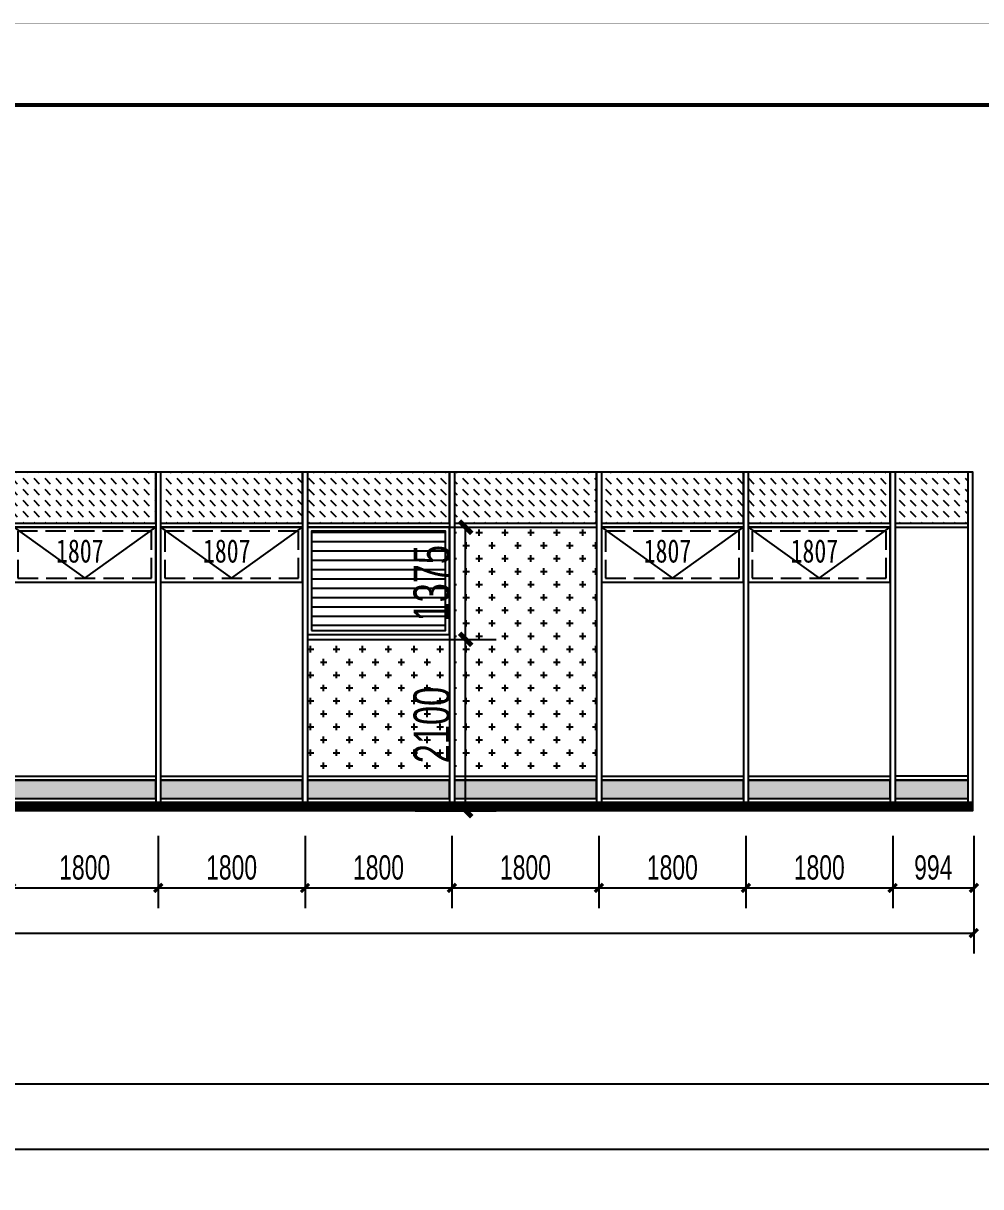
# Model space of a CAD drawing. Extents: x -483182 to 812890, y -390528 to -214858.
# Drawn here: x -185248 to -173518, y -308652 to -294389 of the extents above; entities that cross this region are included whole.
import ezdxf

# ---------------------------------------------------------------- set-up
doc = ezdxf.new("R2010")
doc.units = 0
doc.header["$LTSCALE"] = 1000
doc.header["$MEASUREMENT"] = 0
doc.linetypes.add('DASH', pattern=[0.35, 0.25, -0.1])
for name, color, linetype in [('01-标注_尺寸', 124, 'Continuous'), ('05-填充_156', 156, 'Continuous'), ('05-填充_168', 168, 'Continuous'), ('05-填充_18', 18, 'Continuous'), ('A-0-图名图例', 2, 'Continuous'), ('A-C_窗', 140, 'Continuous'), ('外墙百叶', 162, 'Continuous')]:
    doc.layers.add(name, color=color, linetype=linetype)
doc.layers.add('04-不打印_辅助线', color=165, linetype='Continuous', plot=False)
doc.styles.add('_TCH_DIM_T3', font='ros.shx', dxfattribs={"width": 0.705882, "bigfont": 'jd.shx'})
doc.styles.get("Standard").update_dxf_attribs({"font": 'STXIHEI_0.TTF', "width": 0.75})
doc.dimstyles.new('_TCH_ARCH&&100', dxfattribs={"dimtxt": 297.5, "dimasz": 100, "dimexe": 250, "dimexo": 300, "dimgap": 100, "dimtad": 1, "dimdec": 0, "dimzin": 0, "dimdsep": 46, "dimtxsty": '_TCH_DIM_T3', "dimblk": 'ARCHTICK', "dimcen": 0.09, "dimclrt": 7, "dimazin": 2, "dimtfac": 1, "dimtdec": 0, "dimtix": 1, "dimtmove": 2, "dimatfit": 3, "dimfxl": 0, "dimtolj": 1, "dimtzin": 0, "dimarcsym": 0})
doc.dimstyles.new('_TCH_ARCH&&150', dxfattribs={"dimtxt": 446.25, "dimasz": 150, "dimexe": 375, "dimexo": 450, "dimgap": 189.375, "dimtad": 1, "dimdec": 0, "dimzin": 0, "dimdsep": 46, "dimtxsty": '_TCH_DIM_T3', "dimblk": 'ARCHTICK', "dimcen": 0.09, "dimclrt": 7, "dimazin": 2, "dimtfac": 1, "dimtdec": 0, "dimtix": 1, "dimtmove": 2, "dimatfit": 3, "dimfxl": 0, "dimtolj": 1, "dimtzin": 0, "dimarcsym": 0})
pattern_1 = [(0, (-377982.25, 364370.43), (158.75, 158.75), [79.375, -238.125]), (90, (-377942.56, 364330.74), (-158.75, 158.75), [79.375, -238.125])]

# ---------------------------------------------------------------- blocks, each defined once
blk = doc.blocks.new('*U324')
at = {"layer": '05-填充_168'}
h = blk.add_hatch(color=256, dxfattribs=at)
h.dxf.hatch_style = 1
h.paths.add_polyline_path([(0, 50), (893, 50), (893, 275), (0, 275)])
for points in [[(0, 325), (893, 325)], [(0, 275), (893, 275)], [(0, 50), (893, 50)], [(0, 0), (893, 0)]]:
    blk.add_lwpolyline(points)
blk.add_lwpolyline([(0, 50), (893, 50), (893, 275), (0, 275)], close=True)
blk = doc.blocks.new('*U462')
at = {"layer": '05-填充_156'}
h = blk.add_hatch(dxfattribs=at)
h.set_pattern_fill('DASH', color=256, scale=100, angle=315)
h.set_pattern_definition([(315, (16628, 318054.43), (134.703842, -3e-14), [95.25, -95.25])])
h.paths.add_polyline_path([(0, 50), (893, 50), (893, 675), (0, 675)])
blk.add_lwpolyline([(0, 50), (893, 50), (893, 675), (0, 675)], close=True)
for points in [[(0, 50), (893, 50)], [(0, 0), (893, 0)]]:
    blk.add_lwpolyline(points)
blk = doc.blocks.new('*U464')
at = {"layer": '05-填充_156'}
h = blk.add_hatch(dxfattribs=at)
h.set_pattern_fill('DASH', color=256, scale=100, angle=315)
h.set_pattern_definition([(315, (17475, 318054.43), (134.703842, -3e-14), [95.25, -95.25])])
h.paths.add_polyline_path([(0, 50), (1740, 50), (1740, 675), (0, 675)])
blk.add_lwpolyline([(0, 50), (1740, 50), (1740, 675), (0, 675)], close=True)
for points in [[(0, 50), (1740, 50)], [(0, 0), (1740, 0)]]:
    blk.add_lwpolyline(points)
blk = doc.blocks.new('*U323')
at = {"layer": 'A-C_窗'}
blk.add_blockref('*U464', (-870, -312.5), dxfattribs=at)
blk = doc.blocks.new('kdytu')
at = {"layer": '05-填充_168'}
h = blk.add_hatch(color=256, dxfattribs=at)
h.dxf.hatch_style = 1
h.paths.add_polyline_path([(0, 50), (1740, 50), (1740, 275), (0, 275)])
for points in [[(0, 325), (1740, 325)], [(0, 275), (1740, 275)], [(0, 50), (1740, 50)], [(0, 0), (1740, 0)]]:
    blk.add_lwpolyline(points)
blk.add_lwpolyline([(0, 50), (1740, 50), (1740, 275), (0, 275)], close=True)
blk = doc.blocks.new('*U321')
at = {"layer": 'A-C_窗'}
blk.add_blockref('kdytu', (-870, -162.5), dxfattribs=at)
blk = doc.blocks.new('A$C2E0A5E3B')
blk.add_lwpolyline([(-5, 0), (1735, 0), (1735, 675), (-5, 675)], close=True)
for points in [[(-5, 675), (865, 50)], [(865, 50), (1735, 675)]]:
    blk.add_lwpolyline(points)
at = {"linetype": 'DASH'}
blk.add_lwpolyline([(45, 50), (1685, 50), (1685, 625), (45, 625)], close=True, dxfattribs=at)
at = {"layer": '04-不打印_辅助线', "width": 0.75}
blk.add_text('1807', height=285.4, dxfattribs=at).set_placement((514, 242))
blk = doc.blocks.new('*U322')
at = {"layer": 'A-C_窗'}
blk.add_blockref('A$C2E0A5E3B', (-865, -337.5), dxfattribs=at)
blk = doc.blocks.new('hgfsjdj')
at = {"layer": '05-填充_156'}
h = blk.add_hatch(dxfattribs=at)
h.set_pattern_fill('CROSS', color=136, scale=100)
h.set_pattern_definition(pattern_1)
h.paths.add_polyline_path([(24820, 2975), (23080, 2975), (23080, -75), (24820, -75)])
h = blk.add_hatch(dxfattribs=at)
h.set_pattern_fill('CROSS', color=136, scale=100)
h.set_pattern_definition(pattern_1)
h.paths.add_polyline_path([(21280, 1600), (23020, 1600), (23020, -75), (21280, -75)])
at = {"layer": '外墙百叶'}
h = blk.add_hatch(dxfattribs=at)
h.set_pattern_fill('LINE', color=256, scale=120)
h.set_pattern_definition([(0, (-377982.25, 364370.43), (0, 114.3), [])])
h.paths.add_polyline_path([(21330, 1710), (22970, 1710), (22970, 2925), (21330, 2925)])
blk.add_lwpolyline([(21280, 1660), (23020, 1660), (23020, 2975), (21280, 2975)], close=True)
at = {"layer": '05-填充_18', "const_width": 100}
blk.add_lwpolyline([(29433, -450), (0, -450)], dxfattribs=at)
at = {"layer": 'A-C_窗'}
for p, q in [((19420, 3650), (19420, -400)), ((19480, 3650), (19480, -400)), ((21220, 3650), (21220, -400)), ((21280, 3650), (21280, -400)), ((23020, 3650), (23020, -400)), ((23080, 3650), (23080, -400)), ((24820, 3650), (24820, -400)), ((24880, 3650), (24880, -400)), ((26620, 3650), (26620, -400)), ((26680, 3650), (26680, -400)), ((28420, 3650), (28420, -400)), ((28480, 3650), (28480, -400)), ((29373, -400), (29373, 3650)), ((29433, -400), (29433, 3650)), ((21280, 1660), (23020, 1660)), ((21280, 1600), (23020, 1600))]:
    blk.add_line(p, q, dxfattribs=at)
for points in [[(4050, 6100), (4050, 2975), (0, 2975), (0, -500), (29433, -500), (29433, 3650), (16750, 3650), (16750, 6100)], [(0, -500), (29433, -500), (29433, -400), (0, -400)]]:
    blk.add_lwpolyline(points, close=True, dxfattribs=at)
at = {"layer": '外墙百叶'}
blk.add_lwpolyline([(21330, 1710), (22970, 1710), (22970, 2925), (21330, 2925)], close=True, dxfattribs=at)
at = {"layer": 'A-C_窗', "color": 0, "linetype": 'ByBlock', "lineweight": -2, "transparency": 16777216}
for name, p in [('*U323', (18550, 3287)), ('*U323', (20350, 3287)), ('*U323', (22150, 3287)), ('*U323', (23950, 3287)), ('*U323', (25750, 3287)), ('*U323', (27550, 3287)), ('*U322', (18550, 2637)), ('*U322', (20350, 2637)), ('*U322', (25750, 2637)), ('*U322', (27550, 2637)), ('*U321', (18550, -238)), ('*U321', (20350, -238)), ('*U321', (22150, -238)), ('*U321', (23950, -238)), ('*U321', (25750, -238)), ('*U321', (27550, -238))]:
    blk.add_blockref(name, p, dxfattribs=at)
at = {"layer": 'A-C_窗'}
for name, p in [('*U462', (28480, 2975)), ('*U324', (28480, -400))]:
    blk.add_blockref(name, p, dxfattribs=at)
blk = doc.blocks.new('图框-A1')
for points, const_width in [([(0, 0), (841, 0), (841, 594), (0, 594)], 0.05), ([(766, 584), (25, 584), (25, 10), (766, 10)], 0.5)]:
    blk.add_lwpolyline(points, close=True, dxfattribs=dict(const_width=const_width))
blk = doc.blocks.new('_ArchTick')
at = {"color": 0, "linetype": 'ByBlock', "const_width": 0.4}
blk.add_lwpolyline([(-0.5, -0.5), (0.5, 0.5)], dxfattribs=at)
blk = doc.blocks.new('*D1549')
at = {"layer": '01-标注_尺寸', "color": 0, "lineweight": -2, "transparency": 16777216}
for p, q in [((-174596, -304351), (-174596, -305239)), ((-173602, -304351), (-173602, -305239)), ((-174596, -304989), (-173602, -304989))]:
    blk.add_line(p, q, dxfattribs=at)
at = {"layer": 'Defpoints', "color": 0, "transparency": 16777216}
for p in [(-174596, -304051), (-173602, -304051), (-173602, -304989)]:
    blk.add_point(p, dxfattribs=at)
at = {"layer": '01-标注_尺寸', "color": 0, "lineweight": -2, "transparency": 16777216, "xscale": 100, "yscale": 100, "zscale": 100, "rotation": 180}
blk.add_blockref('_ArchTick', (-174596, -304989), dxfattribs=at)
at = {"layer": '01-标注_尺寸', "color": 0, "lineweight": -2, "transparency": 16777216, "xscale": 100, "yscale": 100, "zscale": 100}
blk.add_blockref('_ArchTick', (-173602, -304989), dxfattribs=at)
at = {"layer": '01-标注_尺寸', "color": 7, "transparency": 16777216, "insert": (-174099, -304740), "char_height": 297.5, "attachment_point": 5, "style": '_TCH_DIM_T3'}
blk.add_mtext('\\A1;994', dxfattribs=at)
blk = doc.blocks.new('*D1550')
at = {"layer": '01-标注_尺寸', "color": 0, "lineweight": -2, "transparency": 16777216}
for p, q in [((-176396, -304351), (-176396, -305239)), ((-174596, -304351), (-174596, -305239)), ((-176396, -304989), (-174596, -304989))]:
    blk.add_line(p, q, dxfattribs=at)
at = {"layer": 'Defpoints', "color": 0, "transparency": 16777216}
for p in [(-176396, -304051), (-174596, -304051), (-174596, -304989)]:
    blk.add_point(p, dxfattribs=at)
at = {"layer": '01-标注_尺寸', "color": 0, "lineweight": -2, "transparency": 16777216, "xscale": 100, "yscale": 100, "zscale": 100, "rotation": 180}
blk.add_blockref('_ArchTick', (-176396, -304989), dxfattribs=at)
at = {"layer": '01-标注_尺寸', "color": 0, "lineweight": -2, "transparency": 16777216, "xscale": 100, "yscale": 100, "zscale": 100}
blk.add_blockref('_ArchTick', (-174596, -304989), dxfattribs=at)
at = {"layer": '01-标注_尺寸', "color": 7, "transparency": 16777216, "insert": (-175496, -304740), "char_height": 297.5, "attachment_point": 5, "style": '_TCH_DIM_T3'}
blk.add_mtext('\\A1;1800', dxfattribs=at)
blk = doc.blocks.new('*D1551')
at = {"layer": '01-标注_尺寸', "color": 0, "lineweight": -2, "transparency": 16777216}
for p, q in [((-178196, -304351), (-178196, -305239)), ((-176396, -304351), (-176396, -305239)), ((-178196, -304989), (-176396, -304989))]:
    blk.add_line(p, q, dxfattribs=at)
at = {"layer": 'Defpoints', "color": 0, "transparency": 16777216}
for p in [(-178196, -304051), (-176396, -304051), (-176396, -304989)]:
    blk.add_point(p, dxfattribs=at)
at = {"layer": '01-标注_尺寸', "color": 0, "lineweight": -2, "transparency": 16777216, "xscale": 100, "yscale": 100, "zscale": 100, "rotation": 180}
blk.add_blockref('_ArchTick', (-178196, -304989), dxfattribs=at)
at = {"layer": '01-标注_尺寸', "color": 0, "lineweight": -2, "transparency": 16777216, "xscale": 100, "yscale": 100, "zscale": 100}
blk.add_blockref('_ArchTick', (-176396, -304989), dxfattribs=at)
at = {"layer": '01-标注_尺寸', "color": 7, "transparency": 16777216, "insert": (-177296, -304740), "char_height": 297.5, "attachment_point": 5, "style": '_TCH_DIM_T3'}
blk.add_mtext('\\A1;1800', dxfattribs=at)
blk = doc.blocks.new('*D1552')
at = {"layer": '01-标注_尺寸', "color": 0, "lineweight": -2, "transparency": 16777216}
for p, q in [((-179996, -304351), (-179996, -305239)), ((-178196, -304351), (-178196, -305239)), ((-179996, -304989), (-178196, -304989))]:
    blk.add_line(p, q, dxfattribs=at)
at = {"layer": 'Defpoints', "color": 0, "transparency": 16777216}
for p in [(-179996, -304051), (-178196, -304051), (-178196, -304989)]:
    blk.add_point(p, dxfattribs=at)
at = {"layer": '01-标注_尺寸', "color": 0, "lineweight": -2, "transparency": 16777216, "xscale": 100, "yscale": 100, "zscale": 100, "rotation": 180}
blk.add_blockref('_ArchTick', (-179996, -304989), dxfattribs=at)
at = {"layer": '01-标注_尺寸', "color": 0, "lineweight": -2, "transparency": 16777216, "xscale": 100, "yscale": 100, "zscale": 100}
blk.add_blockref('_ArchTick', (-178196, -304989), dxfattribs=at)
at = {"layer": '01-标注_尺寸', "color": 7, "transparency": 16777216, "insert": (-179096, -304740), "char_height": 297.5, "attachment_point": 5, "style": '_TCH_DIM_T3'}
blk.add_mtext('\\A1;1800', dxfattribs=at)
blk = doc.blocks.new('*D1553')
at = {"layer": '01-标注_尺寸', "color": 0, "lineweight": -2, "transparency": 16777216}
for p, q in [((-181796, -304351), (-181796, -305239)), ((-179996, -304351), (-179996, -305239)), ((-181796, -304989), (-179996, -304989))]:
    blk.add_line(p, q, dxfattribs=at)
at = {"layer": 'Defpoints', "color": 0, "transparency": 16777216}
for p in [(-181796, -304051), (-179996, -304051), (-179996, -304989)]:
    blk.add_point(p, dxfattribs=at)
at = {"layer": '01-标注_尺寸', "color": 0, "lineweight": -2, "transparency": 16777216, "xscale": 100, "yscale": 100, "zscale": 100, "rotation": 180}
blk.add_blockref('_ArchTick', (-181796, -304989), dxfattribs=at)
at = {"layer": '01-标注_尺寸', "color": 0, "lineweight": -2, "transparency": 16777216, "xscale": 100, "yscale": 100, "zscale": 100}
blk.add_blockref('_ArchTick', (-179996, -304989), dxfattribs=at)
at = {"layer": '01-标注_尺寸', "color": 7, "transparency": 16777216, "insert": (-180896, -304740), "char_height": 297.5, "attachment_point": 5, "style": '_TCH_DIM_T3'}
blk.add_mtext('\\A1;1800', dxfattribs=at)
blk = doc.blocks.new('*D1554')
at = {"layer": '01-标注_尺寸', "color": 0, "lineweight": -2, "transparency": 16777216}
for p, q in [((-183596, -304351), (-183596, -305239)), ((-181796, -304351), (-181796, -305239)), ((-183596, -304989), (-181796, -304989))]:
    blk.add_line(p, q, dxfattribs=at)
at = {"layer": 'Defpoints', "color": 0, "transparency": 16777216}
for p in [(-183596, -304051), (-181796, -304051), (-181796, -304989)]:
    blk.add_point(p, dxfattribs=at)
at = {"layer": '01-标注_尺寸', "color": 0, "lineweight": -2, "transparency": 16777216, "xscale": 100, "yscale": 100, "zscale": 100, "rotation": 180}
blk.add_blockref('_ArchTick', (-183596, -304989), dxfattribs=at)
at = {"layer": '01-标注_尺寸', "color": 0, "lineweight": -2, "transparency": 16777216, "xscale": 100, "yscale": 100, "zscale": 100}
blk.add_blockref('_ArchTick', (-181796, -304989), dxfattribs=at)
at = {"layer": '01-标注_尺寸', "color": 7, "transparency": 16777216, "insert": (-182696, -304740), "char_height": 297.5, "attachment_point": 5, "style": '_TCH_DIM_T3'}
blk.add_mtext('\\A1;1800', dxfattribs=at)
blk = doc.blocks.new('*D1555')
at = {"layer": '01-标注_尺寸', "color": 0, "lineweight": -2, "transparency": 16777216}
for p, q in [((-185396, -304351), (-185396, -305239)), ((-183596, -304351), (-183596, -305239)), ((-185396, -304989), (-183596, -304989))]:
    blk.add_line(p, q, dxfattribs=at)
at = {"layer": 'Defpoints', "color": 0, "transparency": 16777216}
for p in [(-185396, -304051), (-183596, -304051), (-183596, -304989)]:
    blk.add_point(p, dxfattribs=at)
at = {"layer": '01-标注_尺寸', "color": 0, "lineweight": -2, "transparency": 16777216, "xscale": 100, "yscale": 100, "zscale": 100, "rotation": 180}
blk.add_blockref('_ArchTick', (-185396, -304989), dxfattribs=at)
at = {"layer": '01-标注_尺寸', "color": 0, "lineweight": -2, "transparency": 16777216, "xscale": 100, "yscale": 100, "zscale": 100}
blk.add_blockref('_ArchTick', (-183596, -304989), dxfattribs=at)
at = {"layer": '01-标注_尺寸', "color": 7, "transparency": 16777216, "insert": (-184496, -304740), "char_height": 297.5, "attachment_point": 5, "style": '_TCH_DIM_T3'}
blk.add_mtext('\\A1;1800', dxfattribs=at)
blk = doc.blocks.new('*D1566')
at = {"layer": '01-标注_尺寸', "color": 0, "lineweight": -2, "transparency": 16777216}
for p, q in [((-203046, -304404), (-203046, -305792)), ((-173602, -304404), (-173602, -305792)), ((-203046, -305542), (-173602, -305542))]:
    blk.add_line(p, q, dxfattribs=at)
at = {"layer": 'Defpoints', "color": 0, "transparency": 16777216}
for p in [(-203046, -304104), (-173602, -304104), (-173602, -305542)]:
    blk.add_point(p, dxfattribs=at)
at = {"layer": '01-标注_尺寸', "color": 0, "lineweight": -2, "transparency": 16777216, "xscale": 100, "yscale": 100, "zscale": 100, "rotation": 180}
blk.add_blockref('_ArchTick', (-203046, -305542), dxfattribs=at)
at = {"layer": '01-标注_尺寸', "color": 0, "lineweight": -2, "transparency": 16777216, "xscale": 100, "yscale": 100, "zscale": 100}
blk.add_blockref('_ArchTick', (-173602, -305542), dxfattribs=at)
at = {"layer": '01-标注_尺寸', "color": 7, "transparency": 16777216, "insert": (-188324, -305293), "char_height": 297.5, "attachment_point": 5, "style": '_TCH_DIM_T3'}
blk.add_mtext('\\A1;29443', dxfattribs=at)
blk = doc.blocks.new('*D2228')
at = {"layer": '01-标注_尺寸', "color": 0, "lineweight": -2, "transparency": 16777216}
for p, q in [((-180446, -300567), (-179454, -300567)), ((-179829, -301942), (-179829, -300567)), ((-180446, -301942), (-179454, -301942))]:
    blk.add_line(p, q, dxfattribs=at)
at = {"layer": 'Defpoints', "color": 0, "transparency": 16777216}
for p in [(-180896, -300567), (-179829, -300567), (-180896, -301942)]:
    blk.add_point(p, dxfattribs=at)
at = {"layer": '01-标注_尺寸', "color": 0, "lineweight": -2, "transparency": 16777216, "xscale": 150, "yscale": 150, "zscale": 150}
for p, rotation in [((-179829, -300567), 90), ((-179829, -301942), 270)]:
    blk.add_blockref('_ArchTick', p, dxfattribs=dict(at, rotation=rotation))
at = {"layer": '01-标注_尺寸', "color": 7, "transparency": 16777216, "insert": (-180241, -301254), "char_height": 446.2, "attachment_point": 5, "rotation": 90, "style": '_TCH_DIM_T3'}
blk.add_mtext('\\A1;1375', dxfattribs=at)
blk = doc.blocks.new('*D2229')
at = {"layer": '01-标注_尺寸', "color": 0, "lineweight": -2, "transparency": 16777216}
for p, q in [((-180446, -301942), (-179454, -301942)), ((-179829, -304042), (-179829, -301942)), ((-180446, -304042), (-179454, -304042))]:
    blk.add_line(p, q, dxfattribs=at)
at = {"layer": 'Defpoints', "color": 0, "transparency": 16777216}
for p in [(-180896, -301942), (-179829, -301942), (-180896, -304042)]:
    blk.add_point(p, dxfattribs=at)
at = {"layer": '01-标注_尺寸', "color": 0, "lineweight": -2, "transparency": 16777216, "xscale": 150, "yscale": 150, "zscale": 150}
for p, rotation in [((-179829, -301942), 90), ((-179829, -304042), 270)]:
    blk.add_blockref('_ArchTick', p, dxfattribs=dict(at, rotation=rotation))
at = {"layer": '01-标注_尺寸', "color": 7, "transparency": 16777216, "insert": (-180241, -302992), "char_height": 446.2, "attachment_point": 5, "rotation": 90, "style": '_TCH_DIM_T3'}
blk.add_mtext('\\A1;2100', dxfattribs=at)

msp = doc.modelspace()

# ---------------------------------------------------------------- linework, layer by layer
at = {"layer": 'A-0-图名图例'}
for p, q in [((-207380, -307391.9), (-133280, -307391.9)), ((-207380, -308191.9), (-133280, -308191.9))]:
    msp.add_line(p, q, dxfattribs=at)

# ---------------------------------------------------------------- block references
at = {"xscale": 100, "yscale": 100, "zscale": 100}
msp.add_blockref('图框-A1', (-209880, -353791.9), dxfattribs=at)
at = {"layer": 'A-C_窗'}
msp.add_blockref('hgfsjdj', (-203046, -303541.9), dxfattribs=at)

# ---------------------------------------------------------------- dimensions: what is measured, and where the dimension line sits
at = {"layer": '01-标注_尺寸'}
for p1, p2, distance, dimstyle, picture, middle in [((-180896, -301941.9), (-180896, -300566.9), -1067, '_TCH_ARCH&&150', '*D2228', (-180241.5, -301254.4)), ((-180896, -304041.9), (-180896, -301941.9), -1067, '_TCH_ARCH&&150', '*D2229', (-180241.5, -302991.9)), ((-185396, -304050.9), (-183596, -304050.9), -938.1, '_TCH_ARCH&&100', '*D1555', (-184496, -304740.3)), ((-183596, -304050.9), (-181796, -304050.9), -938.1, '_TCH_ARCH&&100', '*D1554', (-182696, -304740.3)), ((-181796, -304050.9), (-179996, -304050.9), -938.1, '_TCH_ARCH&&100', '*D1553', (-180896, -304740.3)), ((-179996, -304050.9), (-178196, -304050.9), -938.1, '_TCH_ARCH&&100', '*D1552', (-179096, -304740.3)), ((-178196, -304050.9), (-176396, -304050.9), -938.1, '_TCH_ARCH&&100', '*D1551', (-177296, -304740.3)), ((-176396, -304050.9), (-174596, -304050.9), -938.1, '_TCH_ARCH&&100', '*D1550', (-175496, -304740.3)), ((-174596, -304050.9292), (-173602.4616, -304050.9292), -938.1126, '_TCH_ARCH&&100', '*D1549', (-174099.2308, -304740.2918)), ((-203045.8, -304103.8), (-173602.5, -304103.8), -1438.1, '_TCH_ARCH&&100', '*D1566', (-188324.2, -305293.2))]:
    dim = msp.add_aligned_dim(p1=p1, p2=p2, distance=distance, dimstyle=dimstyle, dxfattribs=at)
    dim.commit()
    dim.dimension.update_dxf_attribs({"geometry": picture, "text_midpoint": middle})

doc.saveas('drawing.dxf')
